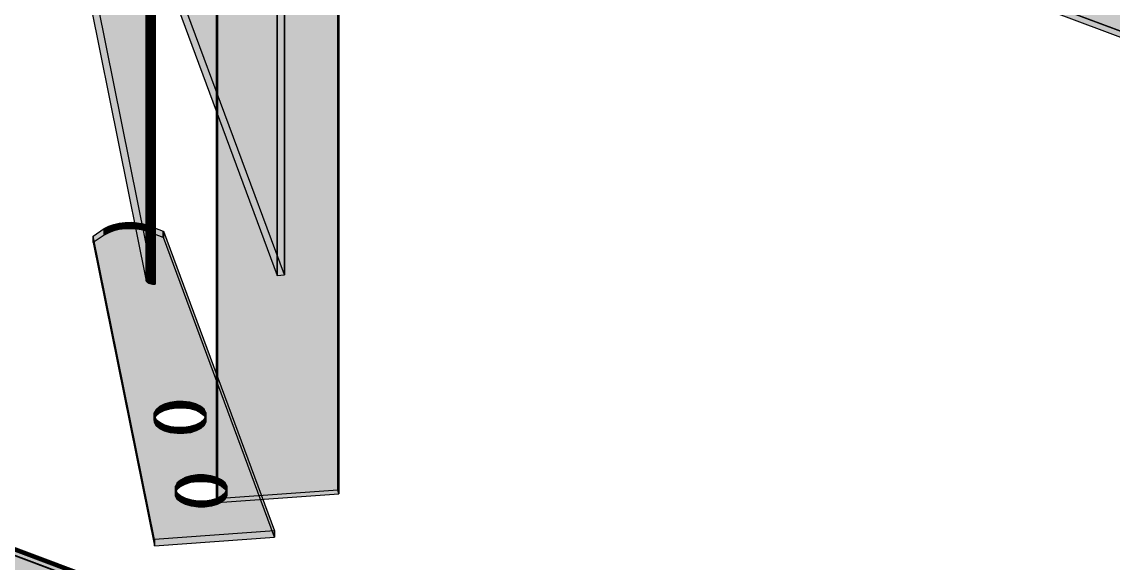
# Model space of a CAD drawing. Header units: millimetres. Extents: x 50 to 612415, y 2 to 4150.
# Drawn here: x 506290.4 to 506584.9, y 2443.7 to 2589.8 of the extents above; entities that cross this region are included whole.
import ezdxf

# ---------------------------------------------------------------- set-up
doc = ezdxf.new("R2010")
doc.units = ezdxf.units.MM
doc.layers.add('HATCH', color=8, linetype='Continuous', lineweight=9)
doc.layers.add('OUTLINE', color=7, linetype='Continuous', lineweight=25)

msp = doc.modelspace()

# ---------------------------------------------------------------- hatches: boundary and pattern name
at = {"layer": 'HATCH', "true_color": 0x576f7a}
for points in [[(506331.78, 2595.628), (506359.303, 2521.271), (506359.303, 3420.629), (506331.78, 3610.732)], [(506361.274, 2521.453), (506333.766, 2595.769), (506333.766, 3610.874), (506361.274, 3420.874)], [(506324.003, 2519.916), (506324.076, 2519.728), (506324.076, 3420.561), (506324.003, 3421.042)], [(506326.003, 2520.005), (506325.998, 2520.016), (506325.998, 3421.08), (506326.003, 3421.05)], [(506358.609, 2450.647), (506328.666, 2531.541), (506328.666, 2533.277), (506358.609, 2452.383)]]:
    msp.add_hatch(color=147, dxfattribs=at).paths.add_polyline_path(points)
at = {"layer": 'HATCH', "true_color": 0x576f79}
for points in [[(506309.019, 2594.002), (506324.003, 2519.916), (506324.003, 3421.042), (506309.019, 3609.107)], [(506325.998, 2520.016), (506311.005, 2594.144), (506311.005, 3609.249), (506325.998, 3421.08)], [(506326.433, 2518.965), (506326.15, 2519.957), (506326.15, 3420.914), (506326.433, 3418.386)], [(506342.99, 2461.016), (506343.274, 2460.023), (506343.274, 3359.381), (506342.99, 3360.373)], [(506375.998, 2462.361), (506375.714, 2463.353), (506375.714, 3362.711), (506375.998, 3361.718)], [(505360.575, 2795.716), (505360.959, 2795.376), (507453.148, 2010.804), (507453.295, 2010.946)], [(506309.695, 2530.186), (506326.25, 2448.336), (506326.25, 2450.072), (506309.695, 2531.922)]]:
    msp.add_hatch(color=147, dxfattribs=at).paths.add_polyline_path(points)
at = {"layer": 'HATCH', "true_color": 0x58717b}
for points in [[(506324.076, 2519.728), (506324.214, 2519.549), (506324.214, 3420.098), (506324.076, 3420.561)], [(506326.011, 2519.994), (506326.003, 2520.005), (506326.003, 3421.05), (506326.011, 3421.021)], [(505360.382, 2793.778), (505360.36, 2793.795), (507451.499, 2009.618), (507451.493, 2009.612)], [(505360.423, 2793.735), (505360.403, 2793.758), (507451.484, 2009.603), (507451.471, 2009.592)]]:
    msp.add_hatch(color=147, dxfattribs=at).paths.add_polyline_path(points)
at = {"layer": 'HATCH', "true_color": 0x59727d}
for points in [[(506324.214, 2519.549), (506324.413, 2519.386), (506324.413, 3419.665), (506324.214, 3420.098)], [(506326.024, 2519.983), (506326.011, 2519.994), (506326.011, 3421.021), (506326.024, 3420.994)], [(506309.722, 2530.234), (506309.695, 2530.212), (506309.695, 2531.948), (506309.722, 2531.97)], [(506338.675, 2484.275), (506339.608, 2483.487), (506339.608, 2485.224), (506338.675, 2486.012)], [(506327.636, 2479.943), (506326.703, 2480.731), (506326.703, 2482.467), (506327.636, 2481.679)], [(506344.346, 2464.429), (506345.279, 2463.641), (506345.279, 2465.377), (506344.346, 2466.165)], [(506333.307, 2460.096), (506332.373, 2460.884), (506332.373, 2462.621), (506333.307, 2461.833)]]:
    msp.add_hatch(color=147, dxfattribs=at).paths.add_polyline_path(points)
at = {"layer": 'HATCH', "true_color": 0x5a737e}
for points in [[(506324.413, 2519.386), (506324.668, 2519.243), (506324.668, 3419.278), (506324.413, 3419.665)], [(506326.04, 2519.974), (506326.024, 2519.983), (506326.024, 3420.994), (506326.04, 3420.969)], [(505361.32, 2794.969), (505361.644, 2794.512), (507452.659, 2010.381), (507452.933, 2010.614)], [(505360.36, 2793.795), (505360.339, 2793.807), (507451.501, 2009.621), (507451.499, 2009.618)], [(505360.441, 2793.71), (505360.423, 2793.735), (507451.471, 2009.592), (507451.456, 2009.579)], [(506313.888, 2532.868), (506312.699, 2532.219), (506312.699, 2533.955), (506313.888, 2534.604)], [(506327.542, 2484.214), (506328.823, 2484.869), (506328.823, 2486.605), (506327.542, 2485.95)], [(506338.769, 2480.004), (506337.488, 2479.349), (506337.488, 2481.086), (506338.769, 2481.74)], [(506333.213, 2464.368), (506334.494, 2465.022), (506334.494, 2466.759), (506333.213, 2466.104)], [(506344.439, 2460.158), (506343.159, 2459.503), (506343.159, 2461.239), (506344.439, 2461.894)]]:
    msp.add_hatch(color=147, dxfattribs=at).paths.add_polyline_path(points)
at = {"layer": 'HATCH', "true_color": 0x5b747f}
for points in [[(506324.668, 2519.243), (506324.969, 2519.126), (506324.969, 3418.949), (506324.668, 3419.278)], [(506326.058, 2519.967), (506326.04, 2519.974), (506326.04, 3420.969), (506326.058, 3420.949)], [(507653.899, 2185.463), (505764.571, 2893.96), (505764.571, 2912.48)], [(505766.175, 2913.549), (505766.175, 2895.03), (507655.503, 2186.532)], [(505766.175, 2895.03), (505766.175, 2897.345), (507655.503, 2188.847)], [(507655.503, 2186.532), (505766.175, 2895.03), (507655.503, 2188.847)], [(505359.797, 2796.15), (505360.183, 2795.978), (507453.368, 2011.033), (507453.365, 2011.062)], [(505368.499, 2780.965), (505360.441, 2793.71), (507451.456, 2009.579), (507443.397, 2002.878)], [(505361.644, 2794.512), (505369.702, 2781.767), (507444.6, 2003.68), (507452.659, 2010.381)], [(506315.218, 2533.356), (506313.888, 2532.868), (506313.888, 2534.604), (506315.218, 2535.092)], [(506328.613, 2531.584), (506324.644, 2533.072), (506324.644, 2534.808), (506328.613, 2533.32)], [(506328.652, 2531.566), (506328.613, 2531.584), (506328.613, 2533.32), (506328.652, 2533.302)]]:
    msp.add_hatch(color=147, dxfattribs=at).paths.add_polyline_path(points)
at = {"layer": 'HATCH', "true_color": 0x5c7580}
for points in [[(506324.969, 2519.126), (506325.307, 2519.036), (506325.307, 3418.688), (506324.969, 3418.949)], [(506326.08, 2519.962), (506326.058, 2519.967), (506326.058, 3420.949), (506326.08, 3420.933)], [(506326.102, 2519.958), (506326.08, 2519.962), (506326.08, 3420.933), (506326.102, 3420.921)], [(506325.307, 2519.036), (506325.672, 2518.979), (506325.672, 3418.504), (506325.307, 3418.688)], [(505360.339, 2793.807), (505360.318, 2793.814), (507451.499, 2009.622), (507451.501, 2009.621)], [(506316.712, 2533.704), (506315.218, 2533.356), (506315.218, 2535.092), (506316.712, 2535.44)], [(506323.138, 2533.529), (506321.589, 2533.811), (506321.589, 2535.547), (506323.138, 2535.265)], [(506335.769, 2485.365), (506337.366, 2484.916), (506337.366, 2486.652), (506335.769, 2487.101)], [(506330.542, 2478.853), (506328.946, 2479.302), (506328.946, 2481.039), (506330.542, 2480.589)], [(506341.44, 2465.519), (506343.036, 2465.069), (506343.036, 2466.806), (506341.44, 2467.255)], [(506336.212, 2459.007), (506334.616, 2459.456), (506334.616, 2461.192), (506336.212, 2460.743)]]:
    msp.add_hatch(color=147, dxfattribs=at).paths.add_polyline_path(points)
at = {"layer": 'HATCH', "true_color": 0x566e78}
for points in [[(506325.998, 2520.016), (506325.998, 2520.016), (506325.998, 3421.08), (506325.998, 3421.08)], [(506326.433, 2518.965), (506326.433, 2518.965), (506326.433, 3418.386), (506326.433, 3418.386)], [(505360.403, 2793.758), (505360.382, 2793.778), (507451.493, 2009.612), (507451.484, 2009.603)], [(506309.695, 2530.212), (506309.695, 2530.186), (506309.695, 2531.922), (506309.695, 2531.948)], [(506325.998, 2520.016), (506325.998, 2520.016), (506324.003, 2519.916)], [(506326.433, 2518.965), (506326.433, 2518.965), (506326.15, 2519.957)], [(506326.209, 2481.613), (506326.189, 2482.529), (506326.189, 2484.265), (506326.209, 2483.349)], [(506340.102, 2482.605), (506340.122, 2481.689), (506340.122, 2483.426), (506340.102, 2484.342)], [(506331.88, 2461.766), (506331.86, 2462.682), (506331.86, 2464.418), (506331.88, 2463.503)], [(506345.772, 2462.759), (506345.792, 2461.843), (506345.792, 2463.579), (506345.772, 2464.495)]]:
    msp.add_hatch(color=147, dxfattribs=at).paths.add_polyline_path(points)
at = {"layer": 'HATCH', "true_color": 0x5c7681}
for points in [[(506326.126, 2519.956), (506326.102, 2519.958), (506326.102, 3420.921), (506326.126, 3420.915)], [(506326.15, 2519.957), (506326.126, 2519.956), (506326.126, 3420.915), (506326.15, 3420.914)], [(506359.303, 2521.271), (506361.274, 2521.453), (506361.274, 3420.874), (506359.303, 3420.629)], [(506325.672, 2518.979), (506326.051, 2518.955), (506326.051, 3418.402), (506325.672, 3418.504)], [(506326.051, 2518.955), (506326.433, 2518.965), (506326.433, 3418.386), (506326.051, 3418.402)], [(506375.714, 2463.353), (506342.99, 2461.016), (506342.99, 3360.373), (506375.714, 3362.711)], [(506343.274, 2460.023), (506375.998, 2462.361), (506375.998, 3361.718), (506343.274, 3359.381)], [(506319.96, 2533.936), (506318.313, 2533.9), (506318.313, 2535.636), (506319.96, 2535.672)], [(506321.589, 2533.811), (506319.96, 2533.936), (506319.96, 2535.672), (506321.589, 2535.547)], [(506332.163, 2485.582), (506333.995, 2485.592), (506333.995, 2487.329), (506332.163, 2487.318)], [(506334.148, 2478.636), (506332.316, 2478.626), (506332.316, 2480.362), (506334.148, 2480.372)], [(506337.834, 2465.736), (506339.665, 2465.746), (506339.665, 2467.482), (506337.834, 2467.472)], [(506339.818, 2458.789), (506337.987, 2458.779), (506337.987, 2460.516), (506339.818, 2460.526)], [(506326.25, 2448.336), (506358.609, 2450.647), (506358.609, 2452.383), (506326.25, 2450.072)]]:
    msp.add_hatch(color=155, dxfattribs=at).paths.add_polyline_path(points)
at = {"layer": 'HATCH', "true_color": 0x617c87}
for points in [[(507655.503, 2186.532), (505766.175, 2895.03), (505788.629, 2909.999), (507677.956, 2201.501)], [(507653.899, 2185.463), (505764.571, 2893.96), (505766.175, 2895.03), (507655.503, 2186.532)], [(505332.453, 2778.502), (505358.826, 2796.084), (507452.91, 2010.802), (507426.537, 1993.22)], [(505360.265, 2793.808), (505333.892, 2776.226), (507425.099, 1992.023), (507451.471, 2009.605)], [(506333.766, 2595.769), (506331.78, 2595.628), (506359.303, 2521.271)], [(506361.274, 2521.453), (506333.766, 2595.769), (506359.303, 2521.271)], [(506311.005, 2594.144), (506309.019, 2594.002), (506324.003, 2519.916)], [(506325.998, 2520.016), (506311.005, 2594.144), (506324.003, 2519.916)], [(506328.823, 2486.605), (506315.218, 2535.092), (506316.712, 2535.44)], [(506328.823, 2486.605), (506316.712, 2535.44), (506318.313, 2535.636)], [(506328.823, 2486.605), (506318.313, 2535.636), (506319.96, 2535.672)], [(506328.823, 2486.605), (506319.96, 2535.672), (506321.589, 2535.547)], [(506328.823, 2486.605), (506321.589, 2535.547), (506323.138, 2535.265)], [(506328.823, 2486.605), (506309.722, 2531.97), (506312.699, 2533.955)], [(506328.823, 2486.605), (506312.699, 2533.955), (506313.888, 2534.604)], [(506313.888, 2532.868), (506312.699, 2532.219), (506328.823, 2484.869)], [(506328.823, 2486.605), (506313.888, 2534.604), (506315.218, 2535.092)], [(506315.218, 2533.356), (506313.888, 2532.868), (506328.823, 2484.869)], [(506316.712, 2533.704), (506315.218, 2533.356), (506328.823, 2484.869)], [(506318.313, 2533.9), (506316.712, 2533.704), (506328.823, 2484.869)], [(506319.96, 2533.936), (506318.313, 2533.9), (506328.823, 2484.869)], [(506321.589, 2533.811), (506319.96, 2533.936), (506328.823, 2484.869)], [(506323.138, 2533.529), (506321.589, 2533.811), (506328.823, 2484.869)], [(506328.823, 2486.605), (506323.138, 2535.265), (506324.644, 2534.808)], [(506324.644, 2533.072), (506323.138, 2533.529), (506328.823, 2484.869)], [(506328.823, 2486.605), (506324.644, 2534.808), (506328.613, 2533.32)], [(506328.613, 2531.584), (506324.644, 2533.072), (506328.823, 2484.869)], [(506328.823, 2486.605), (506328.613, 2533.32), (506328.652, 2533.302)], [(506328.823, 2486.605), (506328.652, 2533.302), (506328.666, 2533.277)], [(506333.995, 2487.329), (506332.163, 2487.318), (506328.666, 2533.277)], [(506335.769, 2487.101), (506333.995, 2487.329), (506328.666, 2533.277)], [(506332.163, 2487.318), (506330.399, 2487.072), (506328.666, 2533.277)], [(506337.366, 2486.652), (506335.769, 2487.101), (506328.666, 2533.277)], [(506330.399, 2487.072), (506328.823, 2486.605), (506328.666, 2533.277)], [(506338.675, 2486.012), (506337.366, 2486.652), (506328.666, 2533.277)], [(506339.608, 2485.224), (506338.675, 2486.012), (506328.666, 2533.277)], [(506340.102, 2484.342), (506339.608, 2485.224), (506328.666, 2533.277)], [(506340.102, 2484.342), (506328.666, 2533.277), (506345.279, 2465.377)], [(506328.666, 2533.277), (506358.609, 2452.383), (506345.279, 2465.377)], [(506328.823, 2486.605), (506309.695, 2531.948), (506309.722, 2531.97)], [(506328.823, 2486.605), (506309.695, 2531.922), (506309.695, 2531.948)], [(506328.823, 2486.605), (506327.542, 2485.95), (506309.695, 2531.922)], [(506309.695, 2531.922), (506327.542, 2485.95), (506326.644, 2485.152)], [(506309.695, 2531.922), (506326.644, 2485.152), (506326.189, 2484.265)], [(506309.695, 2531.922), (506326.189, 2484.265), (506326.209, 2483.349)], [(506309.695, 2531.922), (506326.209, 2483.349), (506331.88, 2463.503)], [(506326.25, 2450.072), (506309.695, 2531.922), (506331.88, 2463.503)], [(506309.722, 2530.234), (506309.695, 2530.212), (506328.823, 2484.869)], [(506309.695, 2530.212), (506309.695, 2530.186), (506328.823, 2484.869)], [(506309.695, 2530.186), (506327.542, 2484.214), (506328.823, 2484.869)], [(506326.644, 2483.416), (506327.542, 2484.214), (506309.695, 2530.186)], [(506326.189, 2482.529), (506326.644, 2483.416), (506309.695, 2530.186)], [(506326.209, 2481.613), (506326.189, 2482.529), (506309.695, 2530.186)], [(506331.88, 2461.766), (506326.209, 2481.613), (506309.695, 2530.186)], [(506331.88, 2461.766), (506309.695, 2530.186), (506326.25, 2448.336)], [(506312.699, 2532.219), (506309.722, 2530.234), (506328.823, 2484.869)], [(506328.652, 2531.566), (506328.613, 2531.584), (506328.823, 2484.869)], [(506328.666, 2531.541), (506328.652, 2531.566), (506328.823, 2484.869)], [(506328.666, 2531.541), (506332.163, 2485.582), (506333.995, 2485.592)], [(506328.666, 2531.541), (506333.995, 2485.592), (506335.769, 2485.365)], [(506328.666, 2531.541), (506330.399, 2485.336), (506332.163, 2485.582)], [(506328.666, 2531.541), (506335.769, 2485.365), (506337.366, 2484.916)], [(506328.666, 2531.541), (506328.823, 2484.869), (506330.399, 2485.336)], [(506328.666, 2531.541), (506337.366, 2484.916), (506338.675, 2484.275)], [(506328.666, 2531.541), (506338.675, 2484.275), (506339.608, 2483.487)], [(506328.666, 2531.541), (506339.608, 2483.487), (506340.102, 2482.605)], [(506345.279, 2463.641), (506328.666, 2531.541), (506340.102, 2482.605)], [(506345.279, 2463.641), (506358.609, 2450.647), (506328.666, 2531.541)], [(506326.003, 2520.005), (506325.998, 2520.016), (506324.003, 2519.916)], [(506326.011, 2519.994), (506326.003, 2520.005), (506324.003, 2519.916)], [(506326.024, 2519.983), (506326.011, 2519.994), (506324.003, 2519.916)], [(506326.04, 2519.974), (506326.024, 2519.983), (506324.003, 2519.916)], [(506326.058, 2519.967), (506326.04, 2519.974), (506324.003, 2519.916)], [(506326.08, 2519.962), (506326.058, 2519.967), (506324.003, 2519.916)], [(506326.102, 2519.958), (506326.08, 2519.962), (506324.003, 2519.916)], [(506326.126, 2519.956), (506326.102, 2519.958), (506324.003, 2519.916)], [(506326.126, 2519.956), (506324.003, 2519.916), (506324.076, 2519.728)], [(506326.15, 2519.957), (506326.126, 2519.956), (506324.076, 2519.728)], [(506324.076, 2519.728), (506324.214, 2519.549), (506326.15, 2519.957)], [(506324.214, 2519.549), (506324.413, 2519.386), (506326.15, 2519.957)], [(506324.413, 2519.386), (506324.668, 2519.243), (506326.15, 2519.957)], [(506324.668, 2519.243), (506324.969, 2519.126), (506326.15, 2519.957)], [(506324.969, 2519.126), (506325.307, 2519.036), (506326.15, 2519.957)], [(506325.307, 2519.036), (506325.672, 2518.979), (506326.15, 2519.957)], [(506325.672, 2518.979), (506326.051, 2518.955), (506326.15, 2519.957)], [(506326.051, 2518.955), (506326.433, 2518.965), (506326.15, 2519.957)], [(506334.494, 2466.759), (506326.209, 2483.349), (506326.703, 2482.467)], [(506334.494, 2466.759), (506333.213, 2466.104), (506326.209, 2483.349)], [(506326.209, 2483.349), (506333.213, 2466.104), (506332.314, 2465.306)], [(506326.209, 2483.349), (506332.314, 2465.306), (506331.86, 2464.418)], [(506326.209, 2483.349), (506331.86, 2464.418), (506331.88, 2463.503)], [(506334.494, 2466.759), (506326.703, 2482.467), (506327.636, 2481.679)], [(506334.494, 2466.759), (506339.667, 2482.538), (506340.122, 2483.426)], [(506336.07, 2467.225), (506334.494, 2466.759), (506340.122, 2483.426)], [(506334.494, 2466.759), (506338.769, 2481.74), (506339.667, 2482.538)], [(506337.834, 2467.472), (506336.07, 2467.225), (506340.122, 2483.426)], [(506339.665, 2467.482), (506337.834, 2467.472), (506340.122, 2483.426)], [(506341.44, 2467.255), (506339.665, 2467.482), (506340.122, 2483.426)], [(506341.44, 2467.255), (506340.122, 2483.426), (506340.102, 2484.342)], [(506343.036, 2466.806), (506341.44, 2467.255), (506340.102, 2484.342)], [(506344.346, 2466.165), (506343.036, 2466.806), (506340.102, 2484.342)], [(506345.279, 2465.377), (506344.346, 2466.165), (506340.102, 2484.342)], [(506340.102, 2482.605), (506340.122, 2481.689), (506341.44, 2465.519)], [(506340.102, 2482.605), (506341.44, 2465.519), (506343.036, 2465.069)], [(506340.102, 2482.605), (506343.036, 2465.069), (506344.346, 2464.429)], [(506340.102, 2482.605), (506344.346, 2464.429), (506345.279, 2463.641)], [(506326.703, 2480.731), (506326.209, 2481.613), (506334.494, 2465.022)], [(506326.209, 2481.613), (506333.213, 2464.368), (506334.494, 2465.022)], [(506332.314, 2463.569), (506333.213, 2464.368), (506326.209, 2481.613)], [(506331.86, 2462.682), (506332.314, 2463.569), (506326.209, 2481.613)], [(506331.88, 2461.766), (506331.86, 2462.682), (506326.209, 2481.613)], [(506327.636, 2479.943), (506326.703, 2480.731), (506334.494, 2465.022)], [(506334.494, 2466.759), (506327.636, 2481.679), (506328.946, 2481.039)], [(506328.946, 2479.302), (506327.636, 2479.943), (506334.494, 2465.022)], [(506334.494, 2466.759), (506328.946, 2481.039), (506330.542, 2480.589)], [(506334.494, 2466.759), (506330.542, 2480.589), (506332.316, 2480.362)], [(506334.494, 2466.759), (506332.316, 2480.362), (506334.148, 2480.372)], [(506334.494, 2466.759), (506334.148, 2480.372), (506335.912, 2480.619)], [(506334.494, 2466.759), (506337.488, 2481.086), (506338.769, 2481.74)], [(506340.122, 2481.689), (506339.667, 2480.802), (506334.494, 2465.022)], [(506340.122, 2481.689), (506334.494, 2465.022), (506336.07, 2465.489)], [(506334.494, 2466.759), (506335.912, 2480.619), (506337.488, 2481.086)], [(506339.667, 2480.802), (506338.769, 2480.004), (506334.494, 2465.022)], [(506338.769, 2480.004), (506337.488, 2479.349), (506334.494, 2465.022)], [(506340.122, 2481.689), (506336.07, 2465.489), (506337.834, 2465.736)], [(506340.122, 2481.689), (506337.834, 2465.736), (506339.665, 2465.746)], [(506340.122, 2481.689), (506339.665, 2465.746), (506341.44, 2465.519)], [(506330.542, 2478.853), (506328.946, 2479.302), (506334.494, 2465.022)], [(506332.316, 2478.626), (506330.542, 2478.853), (506334.494, 2465.022)], [(506334.148, 2478.636), (506332.316, 2478.626), (506334.494, 2465.022)], [(506335.912, 2478.883), (506334.148, 2478.636), (506334.494, 2465.022)], [(506337.488, 2479.349), (506335.912, 2478.883), (506334.494, 2465.022)], [(506358.609, 2452.383), (506345.772, 2464.495), (506345.279, 2465.377)], [(506326.25, 2450.072), (506331.88, 2463.503), (506332.373, 2462.621)], [(506326.25, 2450.072), (506332.373, 2462.621), (506333.307, 2461.833)], [(506326.25, 2450.072), (506343.159, 2461.239), (506344.439, 2461.894)], [(506358.609, 2452.383), (506326.25, 2450.072), (506344.439, 2461.894)], [(506326.25, 2450.072), (506333.307, 2461.833), (506334.616, 2461.192)], [(506332.373, 2460.884), (506331.88, 2461.766), (506326.25, 2448.336)], [(506342.99, 2461.016), (506343.274, 2460.023), (506375.714, 2463.353)], [(506343.274, 2460.023), (506375.998, 2462.361), (506375.714, 2463.353)], [(506358.609, 2452.383), (506344.439, 2461.894), (506345.338, 2462.692)], [(506345.279, 2463.641), (506345.772, 2462.759), (506358.609, 2450.647)], [(506358.609, 2452.383), (506345.338, 2462.692), (506345.792, 2463.579)], [(506345.792, 2461.843), (506345.338, 2460.956), (506358.609, 2450.647)], [(506358.609, 2452.383), (506345.792, 2463.579), (506345.772, 2464.495)], [(506345.772, 2462.759), (506345.792, 2461.843), (506358.609, 2450.647)], [(506326.25, 2450.072), (506341.582, 2460.772), (506343.159, 2461.239)], [(506326.25, 2450.072), (506334.616, 2461.192), (506336.212, 2460.743)], [(506333.307, 2460.096), (506332.373, 2460.884), (506326.25, 2448.336)], [(506326.25, 2450.072), (506339.818, 2460.526), (506341.582, 2460.772)], [(506326.25, 2450.072), (506336.212, 2460.743), (506337.987, 2460.516)], [(506326.25, 2450.072), (506337.987, 2460.516), (506339.818, 2460.526)], [(506344.439, 2460.158), (506343.159, 2459.503), (506326.25, 2448.336)], [(506344.439, 2460.158), (506326.25, 2448.336), (506358.609, 2450.647)], [(506334.616, 2459.456), (506333.307, 2460.096), (506326.25, 2448.336)], [(506343.159, 2459.503), (506341.582, 2459.036), (506326.25, 2448.336)], [(506336.212, 2459.007), (506334.616, 2459.456), (506326.25, 2448.336)], [(506341.582, 2459.036), (506339.818, 2458.789), (506326.25, 2448.336)], [(506337.987, 2458.779), (506336.212, 2459.007), (506326.25, 2448.336)], [(506345.338, 2460.956), (506344.439, 2460.158), (506358.609, 2450.647)], [(506339.818, 2458.789), (506337.987, 2458.779), (506326.25, 2448.336)]]:
    msp.add_hatch(color=145, dxfattribs=at).paths.add_polyline_path(points)
at = {"layer": 'HATCH', "true_color": 0x607b86}
for points in [[(505358.826, 2796.084), (505359.105, 2796.204), (507453.131, 2010.944), (507452.91, 2010.802)], [(505360.28, 2793.815), (505360.265, 2793.808), (507451.471, 2009.605), (507451.484, 2009.614)]]:
    msp.add_hatch(color=155, dxfattribs=at).paths.add_polyline_path(points)
at = {"layer": 'HATCH', "true_color": 0x5f7984}
msp.add_hatch(color=155, dxfattribs=at).paths.add_polyline_path([(505359.105, 2796.204), (505359.434, 2796.226), (507453.285, 2011.032), (507453.131, 2010.944)])
at = {"layer": 'HATCH', "true_color": 0x5d7782}
msp.add_hatch(color=155, dxfattribs=at).paths.add_polyline_path([(505359.434, 2796.226), (505359.797, 2796.15), (507453.365, 2011.062), (507453.285, 2011.032)])
at = {"layer": 'HATCH', "true_color": 0x59727c}
for points in [[(505360.183, 2795.978), (505360.575, 2795.716), (507453.295, 2010.946), (507453.368, 2011.033)], [(506326.644, 2483.416), (506327.542, 2484.214), (506327.542, 2485.95), (506326.644, 2485.152)], [(506339.667, 2480.802), (506338.769, 2480.004), (506338.769, 2481.74), (506339.667, 2482.538)], [(506332.314, 2463.569), (506333.213, 2464.368), (506333.213, 2466.104), (506332.314, 2465.306)], [(506345.338, 2460.956), (506344.439, 2460.158), (506344.439, 2461.894), (506345.338, 2462.692)]]:
    msp.add_hatch(color=147, dxfattribs=at).paths.add_polyline_path(points)
at = {"layer": 'HATCH', "true_color": 0x58707a}
for points in [[(505360.959, 2795.376), (505361.32, 2794.969), (507452.933, 2010.614), (507453.148, 2010.804)], [(506326.189, 2482.529), (506326.644, 2483.416), (506326.644, 2485.152), (506326.189, 2484.265)], [(506326.703, 2480.731), (506326.209, 2481.613), (506326.209, 2483.349), (506326.703, 2482.467)], [(506339.608, 2483.487), (506340.102, 2482.605), (506340.102, 2484.342), (506339.608, 2485.224)], [(506340.122, 2481.689), (506339.667, 2480.802), (506339.667, 2482.538), (506340.122, 2483.426)], [(506331.86, 2462.682), (506332.314, 2463.569), (506332.314, 2465.306), (506331.86, 2464.418)], [(506345.279, 2463.641), (506345.772, 2462.759), (506345.772, 2464.495), (506345.279, 2465.377)], [(506332.373, 2460.884), (506331.88, 2461.766), (506331.88, 2463.503), (506332.373, 2462.621)], [(506345.792, 2461.843), (506345.338, 2460.956), (506345.338, 2462.692), (506345.792, 2463.579)]]:
    msp.add_hatch(color=147, dxfattribs=at).paths.add_polyline_path(points)
at = {"layer": 'HATCH', "true_color": 0x5f7985}
msp.add_hatch(color=155, dxfattribs=at).paths.add_polyline_path([(505360.298, 2793.817), (505360.28, 2793.815), (507451.484, 2009.614), (507451.493, 2009.619)])
at = {"layer": 'HATCH', "true_color": 0x5e7883}
msp.add_hatch(color=155, dxfattribs=at).paths.add_polyline_path([(505360.318, 2793.814), (505360.298, 2793.817), (507451.493, 2009.619), (507451.499, 2009.622)])
at = {"layer": 'HATCH', "true_color": 0x5c7680}
for points in [[(506318.313, 2533.9), (506316.712, 2533.704), (506316.712, 2535.44), (506318.313, 2535.636)], [(506330.399, 2485.336), (506332.163, 2485.582), (506332.163, 2487.318), (506330.399, 2487.072)], [(506333.995, 2485.592), (506335.769, 2485.365), (506335.769, 2487.101), (506333.995, 2487.329)], [(506332.316, 2478.626), (506330.542, 2478.853), (506330.542, 2480.589), (506332.316, 2480.362)], [(506335.912, 2478.883), (506334.148, 2478.636), (506334.148, 2480.372), (506335.912, 2480.619)], [(506336.07, 2465.489), (506337.834, 2465.736), (506337.834, 2467.472), (506336.07, 2467.225)], [(506339.665, 2465.746), (506341.44, 2465.519), (506341.44, 2467.255), (506339.665, 2467.482)], [(506337.987, 2458.779), (506336.212, 2459.007), (506336.212, 2460.743), (506337.987, 2460.516)], [(506341.582, 2459.036), (506339.818, 2458.789), (506339.818, 2460.526), (506341.582, 2460.772)]]:
    msp.add_hatch(color=147, dxfattribs=at).paths.add_polyline_path(points)
at = {"layer": 'HATCH', "true_color": 0x5a737d}
msp.add_hatch(color=147, dxfattribs=at).paths.add_polyline_path([(506312.699, 2532.219), (506309.722, 2530.234), (506309.722, 2531.97), (506312.699, 2533.955)])
at = {"layer": 'HATCH', "true_color": 0x5b757f}
msp.add_hatch(color=147, dxfattribs=at).paths.add_polyline_path([(506324.644, 2533.072), (506323.138, 2533.529), (506323.138, 2535.265), (506324.644, 2534.808)])
at = {"layer": 'HATCH', "true_color": 0x58707b}
msp.add_hatch(color=147, dxfattribs=at).paths.add_polyline_path([(506328.666, 2531.541), (506328.652, 2531.566), (506328.652, 2533.302), (506328.666, 2533.277)])
at = {"layer": 'HATCH', "true_color": 0x5b7580}
for points in [[(506328.823, 2484.869), (506330.399, 2485.336), (506330.399, 2487.072), (506328.823, 2486.605)], [(506337.488, 2479.349), (506335.912, 2478.883), (506335.912, 2480.619), (506337.488, 2481.086)], [(506334.494, 2465.022), (506336.07, 2465.489), (506336.07, 2467.225), (506334.494, 2466.759)], [(506343.159, 2459.503), (506341.582, 2459.036), (506341.582, 2460.772), (506343.159, 2461.239)]]:
    msp.add_hatch(color=147, dxfattribs=at).paths.add_polyline_path(points)
at = {"layer": 'HATCH', "true_color": 0x5b747e}
for points in [[(506337.366, 2484.916), (506338.675, 2484.275), (506338.675, 2486.012), (506337.366, 2486.652)], [(506328.946, 2479.302), (506327.636, 2479.943), (506327.636, 2481.679), (506328.946, 2481.039)], [(506343.036, 2465.069), (506344.346, 2464.429), (506344.346, 2466.165), (506343.036, 2466.806)], [(506334.616, 2459.456), (506333.307, 2460.096), (506333.307, 2461.833), (506334.616, 2461.192)]]:
    msp.add_hatch(color=147, dxfattribs=at).paths.add_polyline_path(points)

# ---------------------------------------------------------------- linework, layer by layer
at = {"layer": 'OUTLINE', "color": 139, "true_color": 0x42544a}
for p, q in [((506324.003, 2519.916), (506324.003, 3421.042)), ((506324.003, 3421.042), (506324.003, 2519.916)), ((506324.076, 2519.728), (506324.076, 3420.561)), ((506324.076, 3420.561), (506324.076, 2519.728)), ((506324.214, 2519.549), (506324.214, 3420.098)), ((506324.214, 3420.098), (506324.214, 2519.549)), ((506324.413, 2519.386), (506324.413, 3419.665)), ((506324.413, 3419.665), (506324.413, 2519.386)), ((506324.668, 2519.243), (506324.668, 3419.278)), ((506324.668, 3419.278), (506324.668, 2519.243)), ((506324.969, 2519.126), (506324.969, 3418.949)), ((506324.969, 3418.949), (506324.969, 2519.126)), ((506325.998, 3421.08), (506325.998, 2520.016)), ((506325.998, 2520.016), (506325.998, 3421.08)), ((506325.998, 3421.08), (506325.998, 2520.016)), ((506325.998, 2520.016), (506325.998, 3421.08)), ((506326.003, 3421.05), (506326.003, 2520.005)), ((506326.003, 2520.005), (506326.003, 3421.05)), ((506326.011, 3421.021), (506326.011, 2519.994)), ((506326.011, 2519.994), (506326.011, 3421.021)), ((506326.024, 3420.994), (506326.024, 2519.983)), ((506326.024, 2519.983), (506326.024, 3420.994)), ((506326.04, 3420.969), (506326.04, 2519.974)), ((506326.04, 2519.974), (506326.04, 3420.969)), ((506326.058, 3420.949), (506326.058, 2519.967)), ((506326.058, 2519.967), (506326.058, 3420.949)), ((506326.08, 3420.933), (506326.08, 2519.962)), ((506326.08, 2519.962), (506326.08, 3420.933)), ((506326.102, 3420.921), (506326.102, 2519.958)), ((506326.102, 2519.958), (506326.102, 3420.921)), ((506326.126, 2519.956), (506326.126, 3420.915)), ((506326.126, 3420.915), (506326.126, 2519.956)), ((506326.15, 3420.914), (506326.15, 2519.957)), ((506326.15, 2519.957), (506326.15, 3420.914)), ((506359.303, 2521.271), (506359.303, 3420.629)), ((506359.303, 3420.629), (506359.303, 2521.271)), ((506361.274, 3420.874), (506361.274, 2521.453)), ((506361.274, 2521.453), (506361.274, 3420.874)), ((506325.307, 2519.036), (506325.307, 3418.688)), ((506325.307, 3418.688), (506325.307, 2519.036)), ((506325.672, 2518.979), (506325.672, 3418.504)), ((506325.672, 3418.504), (506325.672, 2518.979)), ((506326.051, 3418.402), (506326.051, 2518.955)), ((506326.051, 2518.955), (506326.051, 3418.402)), ((506326.433, 3418.386), (506326.433, 2518.965)), ((506326.433, 2518.965), (506326.433, 3418.386)), ((506326.433, 3418.386), (506326.433, 2518.965)), ((506326.433, 2518.965), (506326.433, 3418.386)), ((506342.99, 2461.016), (506342.99, 3360.373)), ((506342.99, 3360.373), (506342.99, 2461.016)), ((506375.714, 2463.353), (506375.714, 3362.711)), ((506375.714, 3362.711), (506375.714, 2463.353)), ((506375.998, 3361.718), (506375.998, 2462.361)), ((506375.998, 2462.361), (506375.998, 3361.718)), ((506343.274, 3359.381), (506343.274, 2460.023)), ((506343.274, 2460.023), (506343.274, 3359.381)), ((505766.175, 2895.03), (507655.503, 2186.532)), ((507655.503, 2186.532), (505766.175, 2895.03)), ((505766.175, 2895.03), (507655.503, 2186.532)), ((507655.503, 2186.532), (505766.175, 2895.03)), ((507653.899, 2185.463), (505764.571, 2893.96)), ((507653.899, 2185.463), (505764.571, 2893.96)), ((507452.91, 2010.802), (505358.826, 2796.084)), ((505358.826, 2796.084), (507452.91, 2010.802)), ((507453.131, 2010.944), (505359.105, 2796.204)), ((505359.105, 2796.204), (507453.131, 2010.944)), ((507453.285, 2011.032), (505359.434, 2796.226)), ((505359.434, 2796.226), (507453.285, 2011.032)), ((507453.365, 2011.062), (505359.797, 2796.15)), ((505359.797, 2796.15), (507453.365, 2011.062)), ((507453.368, 2011.033), (505360.183, 2795.978)), ((505360.183, 2795.978), (507453.368, 2011.033)), ((507453.295, 2010.946), (505360.575, 2795.716)), ((505360.575, 2795.716), (507453.295, 2010.946)), ((507453.148, 2010.804), (505360.959, 2795.376)), ((505360.959, 2795.376), (507453.148, 2010.804)), ((507452.933, 2010.614), (505361.32, 2794.969)), ((505361.32, 2794.969), (507452.933, 2010.614)), ((505360.265, 2793.808), (507451.471, 2009.605)), ((507451.471, 2009.605), (505360.265, 2793.808)), ((505360.28, 2793.815), (507451.484, 2009.614)), ((507451.484, 2009.614), (505360.28, 2793.815)), ((505360.298, 2793.817), (507451.493, 2009.619)), ((507451.493, 2009.619), (505360.298, 2793.817)), ((505360.318, 2793.814), (507451.499, 2009.622)), ((507451.499, 2009.622), (505360.318, 2793.814)), ((505360.339, 2793.807), (507451.501, 2009.621)), ((507451.501, 2009.621), (505360.339, 2793.807)), ((505360.36, 2793.795), (507451.499, 2009.618)), ((507451.499, 2009.618), (505360.36, 2793.795)), ((505360.382, 2793.778), (507451.493, 2009.612)), ((507451.493, 2009.612), (505360.382, 2793.778)), ((505360.403, 2793.758), (507451.484, 2009.603)), ((507451.484, 2009.603), (505360.403, 2793.758)), ((505360.423, 2793.735), (507451.471, 2009.592)), ((507451.471, 2009.592), (505360.423, 2793.735)), ((505360.441, 2793.71), (507451.456, 2009.579)), ((507451.456, 2009.579), (505360.441, 2793.71)), ((507452.659, 2010.381), (505361.644, 2794.512)), ((505361.644, 2794.512), (507452.659, 2010.381)), ((506331.78, 2595.628), (506359.303, 2521.271)), ((506331.78, 2595.628), (506359.303, 2521.271)), ((506361.274, 2521.453), (506333.766, 2595.769)), ((506361.274, 2521.453), (506333.766, 2595.769)), ((506309.019, 2594.002), (506324.003, 2519.916)), ((506309.019, 2594.002), (506324.003, 2519.916)), ((506325.998, 2520.016), (506311.005, 2594.144)), ((506325.998, 2520.016), (506311.005, 2594.144)), ((506315.218, 2535.092), (506316.712, 2535.44)), ((506315.218, 2535.092), (506316.712, 2535.44)), ((506316.712, 2535.44), (506318.313, 2535.636)), ((506316.712, 2535.44), (506318.313, 2535.636)), ((506316.712, 2533.704), (506316.712, 2535.44)), ((506316.712, 2535.44), (506316.712, 2533.704)), ((506318.313, 2535.636), (506319.96, 2535.672)), ((506318.313, 2535.636), (506319.96, 2535.672)), ((506318.313, 2533.9), (506318.313, 2535.636)), ((506318.313, 2535.636), (506318.313, 2533.9)), ((506319.96, 2535.672), (506319.96, 2533.936)), ((506319.96, 2533.936), (506319.96, 2535.672)), ((506319.96, 2535.672), (506321.589, 2535.547)), ((506319.96, 2535.672), (506321.589, 2535.547)), ((506321.589, 2535.547), (506321.589, 2533.811)), ((506321.589, 2533.811), (506321.589, 2535.547)), ((506321.589, 2535.547), (506323.138, 2535.265)), ((506321.589, 2535.547), (506323.138, 2535.265)), ((506309.722, 2531.97), (506312.699, 2533.955)), ((506309.722, 2531.97), (506312.699, 2533.955)), ((506312.699, 2533.955), (506313.888, 2534.604)), ((506312.699, 2533.955), (506313.888, 2534.604)), ((506312.699, 2532.219), (506312.699, 2533.955)), ((506312.699, 2533.955), (506312.699, 2532.219)), ((506313.888, 2532.868), (506312.699, 2532.219)), ((506313.888, 2532.868), (506312.699, 2532.219)), ((506313.888, 2534.604), (506315.218, 2535.092)), ((506313.888, 2534.604), (506315.218, 2535.092)), ((506313.888, 2532.868), (506313.888, 2534.604)), ((506313.888, 2534.604), (506313.888, 2532.868)), ((506315.218, 2533.356), (506313.888, 2532.868)), ((506315.218, 2533.356), (506313.888, 2532.868)), ((506315.218, 2533.356), (506315.218, 2535.092)), ((506315.218, 2535.092), (506315.218, 2533.356)), ((506316.712, 2533.704), (506315.218, 2533.356)), ((506316.712, 2533.704), (506315.218, 2533.356)), ((506318.313, 2533.9), (506316.712, 2533.704)), ((506318.313, 2533.9), (506316.712, 2533.704)), ((506319.96, 2533.936), (506318.313, 2533.9)), ((506319.96, 2533.936), (506318.313, 2533.9)), ((506321.589, 2533.811), (506319.96, 2533.936)), ((506321.589, 2533.811), (506319.96, 2533.936)), ((506323.138, 2533.529), (506321.589, 2533.811)), ((506323.138, 2533.529), (506321.589, 2533.811)), ((506323.138, 2535.265), (506323.138, 2533.529)), ((506323.138, 2533.529), (506323.138, 2535.265)), ((506323.138, 2535.265), (506324.644, 2534.808)), ((506323.138, 2535.265), (506324.644, 2534.808)), ((506324.644, 2533.072), (506323.138, 2533.529)), ((506324.644, 2533.072), (506323.138, 2533.529)), ((506324.644, 2534.808), (506324.644, 2533.072)), ((506324.644, 2533.072), (506324.644, 2534.808)), ((506324.644, 2534.808), (506328.613, 2533.32)), ((506324.644, 2534.808), (506328.613, 2533.32)), ((506328.613, 2531.584), (506324.644, 2533.072)), ((506328.613, 2531.584), (506324.644, 2533.072)), ((506328.613, 2533.32), (506328.613, 2531.584)), ((506328.613, 2531.584), (506328.613, 2533.32)), ((506328.613, 2533.32), (506328.652, 2533.302)), ((506328.613, 2533.32), (506328.652, 2533.302)), ((506328.652, 2533.302), (506328.652, 2531.566)), ((506328.652, 2531.566), (506328.652, 2533.302)), ((506328.652, 2533.302), (506328.666, 2533.277)), ((506328.652, 2533.302), (506328.666, 2533.277)), ((506328.666, 2533.277), (506328.666, 2531.541)), ((506328.666, 2531.541), (506328.666, 2533.277)), ((506328.666, 2533.277), (506358.609, 2452.383)), ((506328.666, 2533.277), (506358.609, 2452.383)), ((506309.695, 2531.948), (506309.722, 2531.97)), ((506309.695, 2531.948), (506309.722, 2531.97)), ((506309.695, 2530.212), (506309.695, 2531.948)), ((506309.695, 2531.922), (506309.695, 2531.948)), ((506309.695, 2531.948), (506309.695, 2530.212)), ((506309.695, 2531.922), (506309.695, 2531.948)), ((506309.695, 2530.186), (506309.695, 2531.922)), ((506326.25, 2450.072), (506309.695, 2531.922)), ((506309.695, 2531.922), (506309.695, 2530.186)), ((506326.25, 2450.072), (506309.695, 2531.922)), ((506309.722, 2530.234), (506309.695, 2530.212)), ((506309.722, 2530.234), (506309.695, 2530.212)), ((506309.695, 2530.212), (506309.695, 2530.186)), ((506309.695, 2530.212), (506309.695, 2530.186)), ((506309.695, 2530.186), (506326.25, 2448.336)), ((506309.695, 2530.186), (506326.25, 2448.336)), ((506312.699, 2532.219), (506309.722, 2530.234)), ((506312.699, 2532.219), (506309.722, 2530.234)), ((506309.722, 2530.234), (506309.722, 2531.97)), ((506309.722, 2531.97), (506309.722, 2530.234)), ((506328.652, 2531.566), (506328.613, 2531.584)), ((506328.652, 2531.566), (506328.613, 2531.584)), ((506328.666, 2531.541), (506328.652, 2531.566)), ((506328.666, 2531.541), (506328.652, 2531.566)), ((506358.609, 2450.647), (506328.666, 2531.541)), ((506358.609, 2450.647), (506328.666, 2531.541)), ((506359.303, 2521.271), (506361.274, 2521.453)), ((506359.303, 2521.271), (506361.274, 2521.453)), ((506324.003, 2519.916), (506325.998, 2520.016)), ((506325.998, 2520.016), (506324.003, 2519.916)), ((506324.003, 2519.916), (506325.998, 2520.016)), ((506325.998, 2520.016), (506324.003, 2519.916)), ((506324.003, 2519.916), (506324.076, 2519.728)), ((506324.003, 2519.916), (506324.076, 2519.728)), ((506324.076, 2519.728), (506324.214, 2519.549)), ((506324.076, 2519.728), (506324.214, 2519.549)), ((506324.214, 2519.549), (506324.413, 2519.386)), ((506324.214, 2519.549), (506324.413, 2519.386)), ((506324.413, 2519.386), (506324.668, 2519.243)), ((506324.413, 2519.386), (506324.668, 2519.243)), ((506324.668, 2519.243), (506324.969, 2519.126)), ((506324.668, 2519.243), (506324.969, 2519.126)), ((506324.969, 2519.126), (506325.307, 2519.036)), ((506324.969, 2519.126), (506325.307, 2519.036)), ((506325.307, 2519.036), (506325.672, 2518.979)), ((506325.307, 2519.036), (506325.672, 2518.979)), ((506325.672, 2518.979), (506326.051, 2518.955)), ((506325.672, 2518.979), (506326.051, 2518.955)), ((506325.998, 2520.016), (506325.998, 2520.016)), ((506326.003, 2520.005), (506325.998, 2520.016)), ((506325.998, 2520.016), (506325.998, 2520.016)), ((506326.003, 2520.005), (506325.998, 2520.016)), ((506326.011, 2519.994), (506326.003, 2520.005)), ((506326.011, 2519.994), (506326.003, 2520.005)), ((506326.024, 2519.983), (506326.011, 2519.994)), ((506326.024, 2519.983), (506326.011, 2519.994)), ((506326.04, 2519.974), (506326.024, 2519.983)), ((506326.04, 2519.974), (506326.024, 2519.983)), ((506326.058, 2519.967), (506326.04, 2519.974)), ((506326.058, 2519.967), (506326.04, 2519.974)), ((506326.051, 2518.955), (506326.433, 2518.965)), ((506326.051, 2518.955), (506326.433, 2518.965)), ((506326.08, 2519.962), (506326.058, 2519.967)), ((506326.08, 2519.962), (506326.058, 2519.967)), ((506326.102, 2519.958), (506326.08, 2519.962)), ((506326.102, 2519.958), (506326.08, 2519.962)), ((506326.126, 2519.956), (506326.102, 2519.958)), ((506326.126, 2519.956), (506326.102, 2519.958)), ((506326.15, 2519.957), (506326.126, 2519.956)), ((506326.15, 2519.957), (506326.126, 2519.956)), ((506326.433, 2518.965), (506326.15, 2519.957)), ((506326.15, 2519.957), (506326.433, 2518.965)), ((506326.433, 2518.965), (506326.15, 2519.957)), ((506326.433, 2518.965), (506326.15, 2519.957)), ((506326.433, 2518.965), (506326.433, 2518.965)), ((506326.433, 2518.965), (506326.433, 2518.965)), ((506327.542, 2485.95), (506326.644, 2485.152)), ((506327.542, 2485.95), (506326.644, 2485.152)), ((506328.823, 2486.605), (506327.542, 2485.95)), ((506328.823, 2486.605), (506327.542, 2485.95)), ((506327.542, 2485.95), (506327.542, 2484.214)), ((506327.542, 2484.214), (506327.542, 2485.95)), ((506330.399, 2487.072), (506328.823, 2486.605)), ((506330.399, 2487.072), (506328.823, 2486.605)), ((506328.823, 2486.605), (506328.823, 2484.869)), ((506328.823, 2484.869), (506328.823, 2486.605)), ((506328.823, 2484.869), (506330.399, 2485.336)), ((506328.823, 2484.869), (506330.399, 2485.336)), ((506332.163, 2487.318), (506330.399, 2487.072)), ((506332.163, 2487.318), (506330.399, 2487.072)), ((506330.399, 2487.072), (506330.399, 2485.336)), ((506330.399, 2485.336), (506330.399, 2487.072)), ((506330.399, 2485.336), (506332.163, 2485.582)), ((506330.399, 2485.336), (506332.163, 2485.582)), ((506333.995, 2487.329), (506332.163, 2487.318)), ((506333.995, 2487.329), (506332.163, 2487.318)), ((506332.163, 2487.318), (506332.163, 2485.582)), ((506332.163, 2485.582), (506332.163, 2487.318)), ((506332.163, 2485.582), (506333.995, 2485.592)), ((506332.163, 2485.582), (506333.995, 2485.592)), ((506335.769, 2487.101), (506333.995, 2487.329)), ((506333.995, 2485.592), (506333.995, 2487.329)), ((506335.769, 2487.101), (506333.995, 2487.329)), ((506333.995, 2487.329), (506333.995, 2485.592)), ((506333.995, 2485.592), (506335.769, 2485.365)), ((506333.995, 2485.592), (506335.769, 2485.365)), ((506337.366, 2486.652), (506335.769, 2487.101)), ((506335.769, 2485.365), (506335.769, 2487.101)), ((506337.366, 2486.652), (506335.769, 2487.101)), ((506335.769, 2487.101), (506335.769, 2485.365)), ((506335.769, 2485.365), (506337.366, 2484.916)), ((506335.769, 2485.365), (506337.366, 2484.916)), ((506338.675, 2486.012), (506337.366, 2486.652)), ((506337.366, 2484.916), (506337.366, 2486.652)), ((506338.675, 2486.012), (506337.366, 2486.652)), ((506337.366, 2486.652), (506337.366, 2484.916)), ((506339.608, 2485.224), (506338.675, 2486.012)), ((506338.675, 2484.275), (506338.675, 2486.012)), ((506339.608, 2485.224), (506338.675, 2486.012)), ((506338.675, 2486.012), (506338.675, 2484.275)), ((506326.644, 2485.152), (506326.189, 2484.265)), ((506326.644, 2485.152), (506326.189, 2484.265)), ((506326.189, 2484.265), (506326.209, 2483.349)), ((506326.189, 2484.265), (506326.189, 2482.529)), ((506326.189, 2482.529), (506326.189, 2484.265)), ((506326.189, 2484.265), (506326.209, 2483.349)), ((506326.189, 2482.529), (506326.644, 2483.416)), ((506326.189, 2482.529), (506326.644, 2483.416)), ((506326.209, 2481.613), (506326.189, 2482.529)), ((506326.209, 2481.613), (506326.189, 2482.529)), ((506326.209, 2483.349), (506326.209, 2481.613)), ((506326.209, 2481.613), (506326.209, 2483.349)), ((506326.209, 2483.349), (506326.703, 2482.467)), ((506326.209, 2483.349), (506326.703, 2482.467)), ((506326.644, 2485.152), (506326.644, 2483.416)), ((506326.644, 2483.416), (506326.644, 2485.152)), ((506326.644, 2483.416), (506327.542, 2484.214)), ((506326.644, 2483.416), (506327.542, 2484.214)), ((506326.703, 2482.467), (506326.703, 2480.731)), ((506326.703, 2480.731), (506326.703, 2482.467)), ((506326.703, 2482.467), (506327.636, 2481.679)), ((506326.703, 2482.467), (506327.636, 2481.679)), ((506327.542, 2484.214), (506328.823, 2484.869)), ((506327.542, 2484.214), (506328.823, 2484.869)), ((506337.366, 2484.916), (506338.675, 2484.275)), ((506337.366, 2484.916), (506338.675, 2484.275)), ((506338.675, 2484.275), (506339.608, 2483.487)), ((506338.675, 2484.275), (506339.608, 2483.487)), ((506338.769, 2481.74), (506339.667, 2482.538)), ((506338.769, 2481.74), (506339.667, 2482.538)), ((506340.102, 2484.342), (506339.608, 2485.224)), ((506339.608, 2483.487), (506339.608, 2485.224)), ((506340.102, 2484.342), (506339.608, 2485.224)), ((506339.608, 2485.224), (506339.608, 2483.487)), ((506339.608, 2483.487), (506340.102, 2482.605)), ((506339.608, 2483.487), (506340.102, 2482.605)), ((506339.667, 2482.538), (506340.122, 2483.426)), ((506339.667, 2482.538), (506340.122, 2483.426)), ((506339.667, 2480.802), (506339.667, 2482.538)), ((506339.667, 2482.538), (506339.667, 2480.802)), ((506340.102, 2482.605), (506340.102, 2484.342)), ((506340.122, 2483.426), (506340.102, 2484.342)), ((506340.102, 2484.342), (506340.102, 2482.605)), ((506340.122, 2483.426), (506340.102, 2484.342)), ((506340.102, 2482.605), (506340.122, 2481.689)), ((506340.102, 2482.605), (506340.122, 2481.689)), ((506340.122, 2481.689), (506340.122, 2483.426)), ((506340.122, 2483.426), (506340.122, 2481.689)), ((506326.703, 2480.731), (506326.209, 2481.613)), ((506326.703, 2480.731), (506326.209, 2481.613)), ((506327.636, 2479.943), (506326.703, 2480.731)), ((506327.636, 2479.943), (506326.703, 2480.731)), ((506327.636, 2481.679), (506327.636, 2479.943)), ((506327.636, 2479.943), (506327.636, 2481.679)), ((506327.636, 2481.679), (506328.946, 2481.039)), ((506327.636, 2481.679), (506328.946, 2481.039)), ((506328.946, 2479.302), (506327.636, 2479.943)), ((506328.946, 2479.302), (506327.636, 2479.943)), ((506328.946, 2481.039), (506328.946, 2479.302)), ((506328.946, 2479.302), (506328.946, 2481.039)), ((506328.946, 2481.039), (506330.542, 2480.589)), ((506328.946, 2481.039), (506330.542, 2480.589)), ((506330.542, 2480.589), (506330.542, 2478.853)), ((506330.542, 2478.853), (506330.542, 2480.589)), ((506330.542, 2480.589), (506332.316, 2480.362)), ((506330.542, 2480.589), (506332.316, 2480.362)), ((506332.316, 2480.362), (506334.148, 2480.372)), ((506332.316, 2480.362), (506334.148, 2480.372)), ((506332.316, 2480.362), (506332.316, 2478.626)), ((506332.316, 2478.626), (506332.316, 2480.362)), ((506334.148, 2480.372), (506335.912, 2480.619)), ((506334.148, 2480.372), (506335.912, 2480.619)), ((506334.148, 2478.636), (506334.148, 2480.372)), ((506334.148, 2480.372), (506334.148, 2478.636)), ((506335.912, 2480.619), (506337.488, 2481.086)), ((506335.912, 2480.619), (506337.488, 2481.086)), ((506335.912, 2478.883), (506335.912, 2480.619)), ((506335.912, 2480.619), (506335.912, 2478.883)), ((506337.488, 2481.086), (506338.769, 2481.74)), ((506337.488, 2481.086), (506338.769, 2481.74)), ((506337.488, 2479.349), (506337.488, 2481.086)), ((506337.488, 2481.086), (506337.488, 2479.349)), ((506338.769, 2480.004), (506337.488, 2479.349)), ((506338.769, 2480.004), (506337.488, 2479.349)), ((506338.769, 2480.004), (506338.769, 2481.74)), ((506338.769, 2481.74), (506338.769, 2480.004)), ((506339.667, 2480.802), (506338.769, 2480.004)), ((506339.667, 2480.802), (506338.769, 2480.004)), ((506340.122, 2481.689), (506339.667, 2480.802)), ((506340.122, 2481.689), (506339.667, 2480.802)), ((506330.542, 2478.853), (506328.946, 2479.302)), ((506330.542, 2478.853), (506328.946, 2479.302)), ((506332.316, 2478.626), (506330.542, 2478.853)), ((506332.316, 2478.626), (506330.542, 2478.853)), ((506334.148, 2478.636), (506332.316, 2478.626)), ((506334.148, 2478.636), (506332.316, 2478.626)), ((506335.912, 2478.883), (506334.148, 2478.636)), ((506335.912, 2478.883), (506334.148, 2478.636)), ((506337.488, 2479.349), (506335.912, 2478.883)), ((506337.488, 2479.349), (506335.912, 2478.883)), ((506332.314, 2465.306), (506331.86, 2464.418)), ((506332.314, 2465.306), (506331.86, 2464.418)), ((506333.213, 2466.104), (506332.314, 2465.306)), ((506333.213, 2466.104), (506332.314, 2465.306)), ((506332.314, 2465.306), (506332.314, 2463.569)), ((506332.314, 2463.569), (506332.314, 2465.306)), ((506334.494, 2466.759), (506333.213, 2466.104)), ((506334.494, 2466.759), (506333.213, 2466.104)), ((506333.213, 2466.104), (506333.213, 2464.368)), ((506333.213, 2464.368), (506333.213, 2466.104)), ((506333.213, 2464.368), (506334.494, 2465.022)), ((506333.213, 2464.368), (506334.494, 2465.022)), ((506336.07, 2467.225), (506334.494, 2466.759)), ((506336.07, 2467.225), (506334.494, 2466.759)), ((506334.494, 2466.759), (506334.494, 2465.022)), ((506334.494, 2465.022), (506334.494, 2466.759)), ((506334.494, 2465.022), (506336.07, 2465.489)), ((506334.494, 2465.022), (506336.07, 2465.489)), ((506337.834, 2467.472), (506336.07, 2467.225)), ((506337.834, 2467.472), (506336.07, 2467.225)), ((506336.07, 2467.225), (506336.07, 2465.489)), ((506336.07, 2465.489), (506336.07, 2467.225)), ((506336.07, 2465.489), (506337.834, 2465.736)), ((506336.07, 2465.489), (506337.834, 2465.736)), ((506339.665, 2467.482), (506337.834, 2467.472)), ((506339.665, 2467.482), (506337.834, 2467.472)), ((506337.834, 2467.472), (506337.834, 2465.736)), ((506337.834, 2465.736), (506337.834, 2467.472)), ((506337.834, 2465.736), (506339.665, 2465.746)), ((506337.834, 2465.736), (506339.665, 2465.746)), ((506341.44, 2467.255), (506339.665, 2467.482)), ((506339.665, 2465.746), (506339.665, 2467.482)), ((506341.44, 2467.255), (506339.665, 2467.482)), ((506339.665, 2467.482), (506339.665, 2465.746)), ((506339.665, 2465.746), (506341.44, 2465.519)), ((506339.665, 2465.746), (506341.44, 2465.519)), ((506343.036, 2466.806), (506341.44, 2467.255)), ((506341.44, 2465.519), (506341.44, 2467.255)), ((506343.036, 2466.806), (506341.44, 2467.255)), ((506341.44, 2467.255), (506341.44, 2465.519)), ((506341.44, 2465.519), (506343.036, 2465.069)), ((506341.44, 2465.519), (506343.036, 2465.069)), ((506344.346, 2466.165), (506343.036, 2466.806)), ((506343.036, 2465.069), (506343.036, 2466.806)), ((506344.346, 2466.165), (506343.036, 2466.806)), ((506343.036, 2466.806), (506343.036, 2465.069)), ((506343.036, 2465.069), (506344.346, 2464.429)), ((506343.036, 2465.069), (506344.346, 2464.429)), ((506345.279, 2465.377), (506344.346, 2466.165)), ((506344.346, 2464.429), (506344.346, 2466.165)), ((506345.279, 2465.377), (506344.346, 2466.165)), ((506344.346, 2466.165), (506344.346, 2464.429)), ((506345.279, 2463.641), (506345.279, 2465.377)), ((506345.772, 2464.495), (506345.279, 2465.377)), ((506345.279, 2465.377), (506345.279, 2463.641)), ((506345.772, 2464.495), (506345.279, 2465.377)), ((506331.86, 2464.418), (506331.88, 2463.503)), ((506331.86, 2464.418), (506331.86, 2462.682)), ((506331.86, 2462.682), (506331.86, 2464.418)), ((506331.86, 2464.418), (506331.88, 2463.503)), ((506331.86, 2462.682), (506332.314, 2463.569)), ((506331.86, 2462.682), (506332.314, 2463.569)), ((506331.88, 2461.766), (506331.86, 2462.682)), ((506331.88, 2461.766), (506331.86, 2462.682)), ((506331.88, 2463.503), (506331.88, 2461.766)), ((506331.88, 2461.766), (506331.88, 2463.503)), ((506331.88, 2463.503), (506332.373, 2462.621)), ((506331.88, 2463.503), (506332.373, 2462.621)), ((506332.373, 2460.884), (506331.88, 2461.766)), ((506332.373, 2460.884), (506331.88, 2461.766)), ((506332.314, 2463.569), (506333.213, 2464.368)), ((506332.314, 2463.569), (506333.213, 2464.368)), ((506332.373, 2462.621), (506332.373, 2460.884)), ((506332.373, 2460.884), (506332.373, 2462.621)), ((506332.373, 2462.621), (506333.307, 2461.833)), ((506332.373, 2462.621), (506333.307, 2461.833)), ((506333.307, 2461.833), (506333.307, 2460.096)), ((506333.307, 2460.096), (506333.307, 2461.833)), ((506333.307, 2461.833), (506334.616, 2461.192)), ((506333.307, 2461.833), (506334.616, 2461.192)), ((506375.714, 2463.353), (506342.99, 2461.016)), ((506375.714, 2463.353), (506342.99, 2461.016)), ((506343.159, 2461.239), (506344.439, 2461.894)), ((506343.159, 2461.239), (506344.439, 2461.894)), ((506343.274, 2460.023), (506375.998, 2462.361)), ((506343.274, 2460.023), (506375.998, 2462.361)), ((506344.346, 2464.429), (506345.279, 2463.641)), ((506344.346, 2464.429), (506345.279, 2463.641)), ((506344.439, 2461.894), (506345.338, 2462.692)), ((506344.439, 2461.894), (506345.338, 2462.692)), ((506344.439, 2460.158), (506344.439, 2461.894)), ((506344.439, 2461.894), (506344.439, 2460.158)), ((506345.279, 2463.641), (506345.772, 2462.759)), ((506345.279, 2463.641), (506345.772, 2462.759)), ((506345.338, 2462.692), (506345.792, 2463.579)), ((506345.338, 2462.692), (506345.792, 2463.579)), ((506345.338, 2460.956), (506345.338, 2462.692)), ((506345.338, 2462.692), (506345.338, 2460.956)), ((506345.792, 2461.843), (506345.338, 2460.956)), ((506345.792, 2461.843), (506345.338, 2460.956)), ((506345.772, 2462.759), (506345.772, 2464.495)), ((506345.792, 2463.579), (506345.772, 2464.495)), ((506345.772, 2464.495), (506345.772, 2462.759)), ((506345.792, 2463.579), (506345.772, 2464.495)), ((506345.772, 2462.759), (506345.792, 2461.843)), ((506345.772, 2462.759), (506345.792, 2461.843)), ((506345.792, 2461.843), (506345.792, 2463.579)), ((506345.792, 2463.579), (506345.792, 2461.843)), ((506375.998, 2462.361), (506375.714, 2463.353)), ((506375.998, 2462.361), (506375.714, 2463.353)), ((506333.307, 2460.096), (506332.373, 2460.884)), ((506333.307, 2460.096), (506332.373, 2460.884)), ((506334.616, 2459.456), (506333.307, 2460.096)), ((506334.616, 2459.456), (506333.307, 2460.096)), ((506334.616, 2461.192), (506334.616, 2459.456)), ((506334.616, 2459.456), (506334.616, 2461.192)), ((506334.616, 2461.192), (506336.212, 2460.743)), ((506334.616, 2461.192), (506336.212, 2460.743)), ((506336.212, 2459.007), (506334.616, 2459.456)), ((506336.212, 2459.007), (506334.616, 2459.456)), ((506336.212, 2460.743), (506336.212, 2459.007)), ((506336.212, 2459.007), (506336.212, 2460.743)), ((506336.212, 2460.743), (506337.987, 2460.516)), ((506336.212, 2460.743), (506337.987, 2460.516)), ((506337.987, 2458.779), (506336.212, 2459.007)), ((506337.987, 2458.779), (506336.212, 2459.007)), ((506337.987, 2460.516), (506339.818, 2460.526)), ((506337.987, 2460.516), (506339.818, 2460.526)), ((506337.987, 2460.516), (506337.987, 2458.779)), ((506337.987, 2458.779), (506337.987, 2460.516)), ((506339.818, 2460.526), (506341.582, 2460.772)), ((506339.818, 2460.526), (506341.582, 2460.772)), ((506339.818, 2458.789), (506339.818, 2460.526)), ((506339.818, 2460.526), (506339.818, 2458.789)), ((506341.582, 2459.036), (506339.818, 2458.789)), ((506341.582, 2459.036), (506339.818, 2458.789)), ((506341.582, 2460.772), (506343.159, 2461.239)), ((506341.582, 2460.772), (506343.159, 2461.239)), ((506341.582, 2459.036), (506341.582, 2460.772)), ((506341.582, 2460.772), (506341.582, 2459.036)), ((506343.159, 2459.503), (506341.582, 2459.036)), ((506343.159, 2459.503), (506341.582, 2459.036)), ((506342.99, 2461.016), (506343.274, 2460.023)), ((506342.99, 2461.016), (506343.274, 2460.023)), ((506343.159, 2459.503), (506343.159, 2461.239)), ((506343.159, 2461.239), (506343.159, 2459.503)), ((506344.439, 2460.158), (506343.159, 2459.503)), ((506344.439, 2460.158), (506343.159, 2459.503)), ((506345.338, 2460.956), (506344.439, 2460.158)), ((506345.338, 2460.956), (506344.439, 2460.158)), ((506339.818, 2458.789), (506337.987, 2458.779)), ((506339.818, 2458.789), (506337.987, 2458.779)), ((506358.609, 2452.383), (506326.25, 2450.072)), ((506358.609, 2452.383), (506326.25, 2450.072)), ((506326.25, 2448.336), (506358.609, 2450.647)), ((506326.25, 2448.336), (506358.609, 2450.647)), ((506326.25, 2448.336), (506326.25, 2450.072)), ((506326.25, 2450.072), (506326.25, 2448.336)), ((506358.609, 2452.383), (506358.609, 2450.647)), ((506358.609, 2450.647), (506358.609, 2452.383))]:
    msp.add_line(p, q, dxfattribs=at)

doc.saveas('drawing.dxf')
